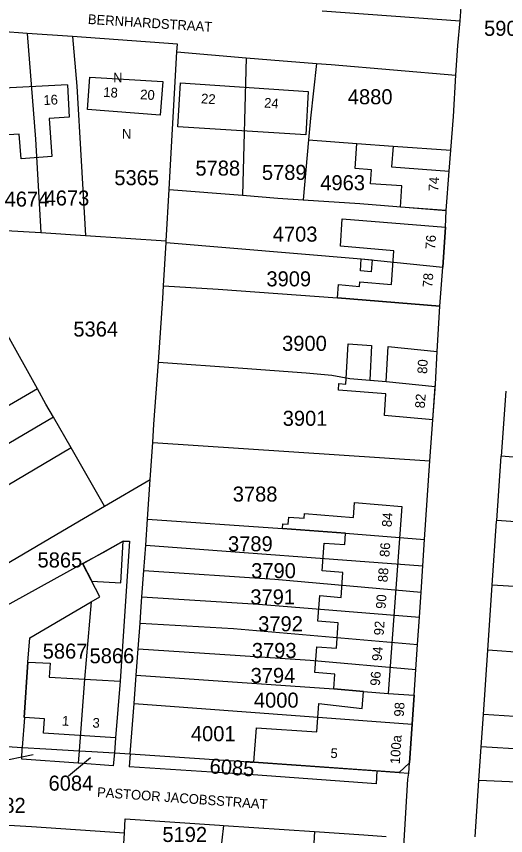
# Model space of a CAD drawing. Extents: x 191922 to 199923, y 328959 to 333350.
# Drawn here: x 196864.3 to 196952.2, y 330759.9 to 330907 of the extents above; entities that cross this region are included whole.
import ezdxf

# ---------------------------------------------------------------- set-up
doc = ezdxf.new("R2010")
doc.units = 0
for name, color, linetype in [('bouwvlak', 7, 'Continuous'), ('enkelbestemming', 7, 'Continuous'), ('Level 6', 7, 'Continuous'), ('maatvoering - maximum aantal wooneenheden', 7, 'Continuous'), ('Maatvoering_symbolen', 7, 'Continuous'), ('recreatiewoning', 7, 'Continuous')]:
    doc.layers.add(name, color=color, linetype=linetype)

msp = doc.modelspace()

# ---------------------------------------------------------------- linework, layer by layer
at = {"layer": 'bouwvlak'}
for p, q in [((196859.23, 330772.78), (196867.31, 330774.43)), ((196873.71, 330770.59), (196877.61, 330773.92))]:
    msp.add_line(p, q, dxfattribs=at)
at = {"layer": 'Level 6'}
for p, q in [((196944.04, 330906.21), (196945.07, 330920.5)), ((196919.29, 330908.01), (196944.04, 330906.21)), ((196943.67, 330901.77), (196944.04, 330906.21)), ((196866.23, 330903.98), (196861.52, 330904.32)), ((196866.23, 330903.98), (196867.78, 330884.98)), ((196874.42, 330903.4), (196866.23, 330903.98)), ((196874.42, 330903.4), (196875.19, 330894.48)), ((196893.25, 330902.05), (196874.42, 330903.4)), ((196893.17, 330900.65), (196893.25, 330902.05)), ((196891.97, 330879.28), (196893.17, 330900.65)), ((196893.17, 330900.65), (196905.63, 330899.6)), ((196943.3, 330896.47), (196943.67, 330901.77)), ((196905.63, 330899.6), (196904.94, 330874.9)), ((196905.63, 330899.6), (196910.03, 330899.21)), ((196910.03, 330899.21), (196918.27, 330898.59)), ((196918.27, 330898.59), (196917.17, 330888.76)), ((196918.27, 330898.59), (196920.9, 330898.4)), ((196920.9, 330898.4), (196943.3, 330896.47)), ((196942.84, 330889.04), (196943.3, 330896.47)), ((196875.19, 330894.48), (196876.73, 330867.65)), ((196942.37, 330882.97), (196942.84, 330889.04)), ((196917.17, 330888.76), (196916.81, 330884.84)), ((196867.78, 330884.98), (196868.74, 330868.18)), ((196916.81, 330884.84), (196915.85, 330874.08)), ((196916.81, 330884.84), (196925.51, 330884.17)), ((196925.51, 330884.17), (196932, 330883.7)), ((196932, 330883.7), (196942.37, 330882.97)), ((196942.09, 330879.24), (196942.37, 330882.97)), ((196891.78, 330875.94), (196891.97, 330879.28)), ((196941.55, 330872.15), (196942.09, 330879.24)), ((196891.25, 330866.71), (196891.78, 330875.94)), ((196891.78, 330875.94), (196904.94, 330874.9)), ((196904.94, 330874.9), (196911.33, 330874.38)), ((196911.33, 330874.38), (196915.85, 330874.08)), ((196915.85, 330874.08), (196926.03, 330873.4)), ((196926.03, 330873.4), (196941.55, 330872.15)), ((196941.45, 330869.15), (196941.55, 330872.15)), ((196862.46, 330868.59), (196868.74, 330868.18)), ((196868.74, 330868.18), (196876.73, 330867.65)), ((196940.93, 330861.97), (196941.45, 330869.15)), ((196876.73, 330867.65), (196891.25, 330866.71)), ((196891.23, 330866.43), (196891.25, 330866.71)), ((196890.76, 330858.63), (196891.23, 330866.43)), ((196891.23, 330866.43), (196926.29, 330863.46)), ((196926.29, 330863.46), (196940.93, 330861.97)), ((196940.43, 330854.98), (196940.93, 330861.97)), ((196890.62, 330856.35), (196890.76, 330858.63)), ((196890.76, 330858.63), (196900.6, 330858.03)), ((196900.6, 330858.03), (196922.05, 330856.48)), ((196922.05, 330856.48), (196940.43, 330854.98)), ((196889.83, 330844.89), (196890.62, 330856.35)), ((196939.92, 330846.84), (196940.43, 330854.98)), ((196868.09, 330840.14), (196862.47, 330850.22)), ((196939.63, 330840.96), (196939.92, 330846.84)), ((196889.04, 330833.79), (196889.83, 330844.89)), ((196889.83, 330844.89), (196905.01, 330843.83)), ((196905.01, 330843.83), (196916.41, 330843.02)), ((196916.41, 330843.02), (196920.98, 330842.6)), ((196920.98, 330842.6), (196924.21, 330842)), ((196924.21, 330842), (196930.74, 330841.45)), ((196930.74, 330841.45), (196939.6, 330840.54)), ((196939.14, 330834.58), (196939.6, 330840.54)), ((196939.6, 330840.54), (196939.63, 330840.96)), ((196868.09, 330840.14), (196825.14, 330814.84)), ((196869.64, 330837.36), (196868.09, 330840.14)), ((196952.28, 330839.71), (196951.45, 330828.01)), ((196952.28, 330839.71), (196951.45, 330828.01)), ((196870.97, 330835.05), (196869.64, 330837.36)), ((196870.97, 330835.05), (196841.01, 330817.36)), ((196874.14, 330829.52), (196870.97, 330835.05)), ((196938.64, 330827.19), (196939.14, 330834.58)), ((196888.83, 330830.47), (196889.04, 330833.79)), ((196888.38, 330823.84), (196888.83, 330830.47)), ((196888.83, 330830.47), (196938.64, 330827.19)), ((196874.14, 330829.52), (196844.67, 330812.02)), ((196880.17, 330819.03), (196874.14, 330829.52)), ((196937.68, 330813.07), (196938.64, 330827.19)), ((196950.63, 330816.48), (196951.45, 330828.01)), ((196950.63, 330816.48), (196951.45, 330828.01)), ((196958.52, 330827.45), (196951.45, 330828.01)), ((196880.17, 330819.03), (196888.38, 330823.84)), ((196887.88, 330816.68), (196888.38, 330823.84)), ((196872.59, 330814.6), (196880.17, 330819.03)), ((196887.56, 330812.04), (196887.88, 330816.68)), ((196887.88, 330816.68), (196912.14, 330815.05)), ((196949.84, 330804.88), (196950.62, 330816.35)), ((196949.84, 330804.88), (196950.62, 330816.35)), ((196950.62, 330816.35), (196950.63, 330816.48)), ((196950.62, 330816.35), (196950.63, 330816.48)), ((196986.85, 330813.83), (196950.63, 330816.48)), ((196851.37, 330802.08), (196872.59, 330814.6)), ((196912.14, 330815.05), (196923.48, 330814.17)), ((196923.48, 330814.17), (196937.68, 330813.07)), ((196879.89, 330810.74), (196883.52, 330812.76)), ((196884.65, 330812.77), (196882.97, 330787.59)), ((196883.52, 330812.76), (196884.65, 330812.77)), ((196937.35, 330808.31), (196937.68, 330813.07)), ((196887.23, 330807.47), (196887.56, 330812.04)), ((196887.56, 330812.04), (196937.35, 330808.31)), ((196876.22, 330808.72), (196879.89, 330810.74)), ((196856.7, 330798.01), (196876.22, 330808.72)), ((196879.29, 330802.76), (196876.22, 330808.72)), ((196937.03, 330803.59), (196937.35, 330808.31)), ((196886.89, 330802.78), (196887.23, 330807.47)), ((196887.23, 330807.47), (196910.78, 330805.91)), ((196910.78, 330805.91), (196937.03, 330803.59)), ((196936.73, 330799.09), (196937.03, 330803.59)), ((196949.03, 330793.15), (196949.84, 330804.88)), ((196949.03, 330793.15), (196949.84, 330804.88)), ((196956.7, 330804.42), (196949.84, 330804.88)), ((196877.74, 330801.85), (196879.29, 330802.76)), ((196886.69, 330800.04), (196886.89, 330802.78)), ((196886.89, 330802.78), (196907.8, 330801.43)), ((196866.74, 330795.42), (196877.74, 330801.85)), ((196877.74, 330801.85), (196876.58, 330787.94)), ((196907.8, 330801.43), (196936.73, 330799.09)), ((196886.54, 330798.05), (196886.69, 330800.04)), ((196936.39, 330794.19), (196936.73, 330799.09)), ((196886.2, 330793.4), (196886.54, 330798.05)), ((196886.54, 330798.05), (196903.33, 330797.04)), ((196903.33, 330797.04), (196936.39, 330794.19)), ((196866.39, 330791.02), (196866.74, 330795.42)), ((196885.84, 330788.69), (196886.2, 330793.4)), ((196886.2, 330793.4), (196903.63, 330792.28)), ((196936.09, 330789.69), (196936.39, 330794.19)), ((196948.24, 330781.61), (196949.03, 330793.15)), ((196948.24, 330781.61), (196949.03, 330793.15)), ((196985.27, 330790.71), (196949.03, 330793.15)), ((196903.63, 330792.28), (196917.14, 330791.38)), ((196865.73, 330781.08), (196866.39, 330791.02)), ((196917.14, 330791.38), (196936.09, 330789.69)), ((196935.78, 330785.09), (196936.09, 330789.69)), ((196876.58, 330787.94), (196875.58, 330775.1)), ((196882.97, 330787.59), (196882.14, 330777.41)), ((196885.46, 330783.59), (196885.84, 330788.69)), ((196885.84, 330788.69), (196921.34, 330786.25)), ((196921.34, 330786.25), (196926.72, 330785.78)), ((196926.72, 330785.78), (196931.14, 330785.4)), ((196931.14, 330785.4), (196935.78, 330785.09)), ((196935.42, 330779.86), (196935.78, 330785.09)), ((196884.78, 330774.57), (196885.46, 330783.59)), ((196885.46, 330783.59), (196935.42, 330779.86)), ((196947.85, 330775.83), (196948.24, 330781.61)), ((196947.85, 330775.83), (196948.24, 330781.61)), ((196964.21, 330780.59), (196948.24, 330781.61)), ((196865.78, 330781.08), (196865.33, 330775.71)), ((196865.78, 330781.08), (196865.73, 330781.08)), ((196934.98, 330772.94), (196935.42, 330779.86)), ((196882.14, 330777.41), (196881.93, 330774.71)), ((196860.66, 330775.98), (196865.33, 330775.71)), ((196865.33, 330775.71), (196869.63, 330775.45)), ((196947.43, 330769.79), (196947.85, 330775.83)), ((196947.43, 330769.79), (196947.85, 330775.83)), ((196984.17, 330773.48), (196947.85, 330775.83)), ((196869.63, 330775.45), (196875.58, 330775.1)), ((196875.58, 330775.1), (196875.41, 330772.87)), ((196875.58, 330775.1), (196877.88, 330774.96)), ((196877.88, 330774.96), (196881.93, 330774.71)), ((196881.93, 330774.71), (196881.73, 330772.43)), ((196881.93, 330774.71), (196884.78, 330774.57)), ((196884.78, 330774.57), (196884.6, 330772.24)), ((196884.78, 330774.57), (196907.01, 330773.03)), ((196881.73, 330772.43), (196875.41, 330772.87)), ((196907.01, 330773.03), (196918.01, 330772.27)), ((196934.86, 330771.11), (196934.98, 330772.94)), ((196918.01, 330772.27), (196929.12, 330771.51)), ((196929.12, 330771.51), (196933.09, 330771.23)), ((196933.09, 330771.23), (196934.86, 330771.11)), ((196934.65, 330769.99), (196934.86, 330771.11)), ((196933.92, 330757.93), (196934.65, 330769.99)), ((196946.74, 330759.62), (196947.43, 330769.79)), ((196946.74, 330759.62), (196947.43, 330769.79)), ((196963.35, 330769.04), (196947.43, 330769.79)), ((196883.74, 330760.36), (196883.89, 330762.88)), ((196883.89, 330762.88), (196900.81, 330761.74)), ((196854.94, 330762.21), (196867.02, 330761.51)), ((196867.02, 330761.51), (196883.74, 330760.36)), ((196901.51, 330761.7), (196899.71, 330744.76)), ((196900.81, 330761.74), (196901.51, 330761.7)), ((196901.51, 330761.7), (196917.92, 330760.59)), ((196883.32, 330753.61), (196883.74, 330760.36)), ((196917.92, 330760.59), (196916.77, 330744.22)), ((196917.92, 330760.59), (196926.76, 330760)), ((196926.76, 330760), (196930.75, 330759.69))]:
    msp.add_line(p, q, dxfattribs=at)
for points in [[(196875.41, 330772.87), (196865.29, 330773.57), (196865.33, 330775.71)], [(196929.12, 330771.51), (196928.96, 330769.17), (196906.85, 330770.76), (196884.6, 330772.24)]]:
    msp.add_lwpolyline(points, dxfattribs=at)
at = {"layer": 'recreatiewoning'}
for p, q in [((196873.48, 330894.72), (196847.77, 330893.37)), ((196873.48, 330894.72), (196873.81, 330888.94)), ((196877.08, 330890.29), (196877.54, 330896.13)), ((196877.54, 330896.13), (196890.62, 330895.32)), ((196890.62, 330895.32), (196890.15, 330889.27)), ((196893.34, 330887.16), (196893.82, 330895.08)), ((196893.82, 330895.08), (196916.78, 330893.54)), ((196916.78, 330893.54), (196916.31, 330885.77)), ((196890.15, 330889.27), (196877.08, 330890.29)), ((196873.81, 330888.94), (196870.23, 330888.67)), ((196870.23, 330888.67), (196870.71, 330881.83)), ((196864.82, 330885.87), (196861, 330885.63)), ((196865.15, 330881.43), (196864.82, 330885.87)), ((196916.31, 330885.77), (196893.34, 330887.16)), ((196870.71, 330881.83), (196865.15, 330881.43)), ((196941.55, 330872.15), (196942.09, 330879.24)), ((196922.58, 330865.72), (196922.87, 330870.63)), ((196922.87, 330870.63), (196941.45, 330869.15)), ((196941.45, 330869.15), (196940.93, 330861.97)), ((196932.13, 330864.94), (196922.58, 330865.72)), ((196931.73, 330858.86), (196932.13, 330864.94)), ((196926.14, 330861.32), (196926.29, 330863.46)), ((196926.29, 330863.46), (196928.23, 330863.29)), ((196928.23, 330863.29), (196928.08, 330861.15)), ((196928.08, 330861.15), (196926.14, 330861.32)), ((196940.43, 330854.98), (196940.93, 330861.97)), ((196925.97, 330858.53), (196926.02, 330859.34)), ((196926.02, 330859.34), (196931.73, 330858.86)), ((196922.05, 330856.48), (196922.19, 330858.84)), ((196922.19, 330858.84), (196925.97, 330858.53)), ((196940.43, 330854.98), (196922.05, 330856.48)), ((196923.55, 330840.98), (196923.96, 330848.22)), ((196923.96, 330848.22), (196928.16, 330847.88)), ((196928.16, 330847.88), (196927.81, 330841.7)), ((196930.74, 330841.45), (196931.1, 330847.73)), ((196931.1, 330847.73), (196939.92, 330846.84)), ((196939.63, 330840.96), (196939.93, 330846.85)), ((196927.81, 330841.7), (196930.74, 330841.45)), ((196922.19, 330839.9), (196922.26, 330841.08)), ((196922.26, 330841.08), (196923.55, 330840.98)), ((196939.14, 330834.58), (196939.63, 330840.96)), ((196930.68, 330839.21), (196922.19, 330839.9)), ((196930.46, 330835.34), (196930.68, 330839.21)), ((196939.14, 330834.58), (196930.46, 330835.34)), ((196924.87, 330817.02), (196925.05, 330819.7)), ((196925.05, 330819.7), (196933.61, 330818.99)), ((196933.61, 330818.99), (196931.14, 330785.4)), ((196913.16, 330815.8), (196913.25, 330817.08)), ((196913.25, 330817.08), (196916.03, 330816.88)), ((196916.03, 330816.88), (196916.08, 330817.71)), ((196916.08, 330817.71), (196924.87, 330817.02)), ((196912.14, 330815.05), (196912.2, 330815.87)), ((196912.2, 330815.87), (196913.16, 330815.8)), ((196923.48, 330814.17), (196912.14, 330815.05)), ((196923.33, 330812.13), (196923.48, 330814.17)), ((196883.52, 330812.76), (196876.24, 330808.67)), ((196883.06, 330805.3), (196883.52, 330812.76)), ((196919.26, 330807.43), (196919.63, 330812.42)), ((196919.63, 330812.42), (196923.33, 330812.13)), ((196876.24, 330808.67), (196877.86, 330805.55)), ((196923.01, 330807.13), (196919.26, 330807.43)), ((196922.67, 330802.65), (196923.01, 330807.13)), ((196877.86, 330805.55), (196883.06, 330805.3)), ((196918.5, 330798.36), (196918.84, 330802.97)), ((196918.84, 330802.97), (196922.67, 330802.65)), ((196922.17, 330798.06), (196918.5, 330798.36)), ((196921.84, 330793.51), (196922.17, 330798.06)), ((196917.94, 330789.15), (196918.3, 330793.8)), ((196918.3, 330793.8), (196921.84, 330793.51)), ((196865.78, 330781.08), (196866.43, 330791.02)), ((196866.43, 330791.02), (196870.39, 330790.84)), ((196870.39, 330790.84), (196870.22, 330788.31)), ((196921.54, 330788.86), (196917.94, 330789.15)), ((196921.34, 330786.25), (196921.54, 330788.86)), ((196870.22, 330788.31), (196882.97, 330787.59)), ((196882.97, 330787.59), (196882.14, 330777.41)), ((196926.72, 330785.78), (196921.34, 330786.25)), ((196926.45, 330782.72), (196926.72, 330785.78)), ((196931.14, 330785.4), (196935.78, 330785.09)), ((196935.78, 330785.09), (196934.98, 330772.94)), ((196918.32, 330778.49), (196918.67, 330783.58)), ((196918.67, 330783.58), (196926.45, 330782.72)), ((196869.39, 330780.86), (196865.78, 330781.08)), ((196869.21, 330778.25), (196869.39, 330780.86)), ((196907.01, 330773.03), (196907.44, 330779.24)), ((196907.44, 330779.24), (196918.32, 330778.49)), ((196882.14, 330777.41), (196869.21, 330778.25)), ((196933.09, 330771.23), (196907.01, 330773.03)), ((196934.98, 330772.94), (196933.09, 330771.23))]:
    msp.add_line(p, q, dxfattribs=at)
msp.add_lwpolyline([(196941.55, 330872.15), (196933.32, 330872.74), (196933.59, 330876.56), (196927.93, 330876.97), (196928.12, 330879.49), (196925.19, 330879.71), (196925.51, 330884.17), (196932, 330883.7), (196931.73, 330879.99), (196942.09, 330879.24)], dxfattribs=at)

# ---------------------------------------------------------------- texts
at = {"layer": 'enkelbestemming'}
for s, p in [('5907', (196948.36, 330903.53)), ('4880', (196923.88, 330891.24)), ('5788', (196896.49, 330878.42)), ('5789', (196908.44, 330877.65)), ('5365', (196881.92, 330876.7)), ('4963', (196918.93, 330875.79)), ('4674', (196862.2, 330872.85)), ('4673', (196869.39, 330873.05)), ('4703', (196910.39, 330866.56)), ('3909', (196909.25, 330858.53)), ('5364', (196874.56, 330849.51)), ('3900', (196912.07, 330846.94)), ('3901', (196912.18, 330833.48)), ('3788', (196903.2, 330819.87)), ('3789', (196902.35, 330810.94)), ('5865', (196868.12, 330808.03)), ('3790', (196906.51, 330806.11)), ('3791', (196906.36, 330801.4)), ('3792', (196907.77, 330796.57)), ('5867', (196869.05, 330791.66)), ('5866', (196877.47, 330790.82)), ('3793', (196906.63, 330791.77)), ('3794', (196906.41, 330787.29)), ('4000', (196907, 330782.85)), ('4001', (196895.68, 330776.83)), ('6084', (196870.1, 330767.94)), ('6082', (196857.96, 330763.95)), ('5192', (196890.56, 330758.72))]:
    msp.add_text(s, height=2.7, dxfattribs=at).set_placement(p)
msp.add_text('6085', height=2.7, rotation=355.8445, dxfattribs=at).set_placement((196898.97, 330771.06))
at = {"layer": 'maatvoering - maximum aantal wooneenheden'}
for s, rotation, p in [('18', 356.4451, (196879.9, 330892.58)), ('20', 356.4451, (196886.53, 330892.16)), ('16', 2.9827, (196869.22, 330891.09)), ('22', 356.2126, (196897.46, 330891.42)), ('24', 356.2126, (196908.79, 330890.66)), ('74', 86.2698, (196940.11, 330875.54)), ('76', 85.8695, (196939.55, 330865.11)), ('78', 85.9266, (196939.06, 330858.27)), ('80', 87.1319, (196938.12, 330842.78)), ('82', 85.698, (196937.69, 330836.57)), ('84', 85.8123, (196931.73, 330815.24)), ('86', 85.8123, (196931.33, 330809.86)), ('88', 85.8123, (196931, 330805.33)), ('90', 85.8123, (196930.65, 330800.54)), ('92', 85.8123, (196930.3, 330795.78)), ('94', 85.8123, (196929.96, 330791.17)), ('96', 85.8123, (196929.63, 330786.72)), ('98', 86.2698, (196933.92, 330781.18)), ('1', 356.2698, (196872.47, 330779.65)), ('3', 356.2698, (196877.95, 330779.29)), ('100a', 86.2698, (196933.21, 330772.67)), ('5', 356.0982, (196920.71, 330773.84))]:
    msp.add_text(s, height=1.75, rotation=rotation, dxfattribs=at).set_placement(p)
at = {"layer": 'Maatvoering_symbolen'}
for s, rotation, p in [('BERNHARDSTRAAT', 356.3843, (196877.13, 330905.67)), ('PASTOOR JACOBSSTRAAT', 355.8695, (196878.77, 330766.83))]:
    msp.add_text(s, height=1.75, rotation=rotation, dxfattribs=at).set_placement(p)
for p in [(196881.7, 330895.16), (196883.29, 330885.04)]:
    msp.add_text('N', height=1.75, dxfattribs=at).set_placement(p)

doc.saveas('drawing.dxf')
